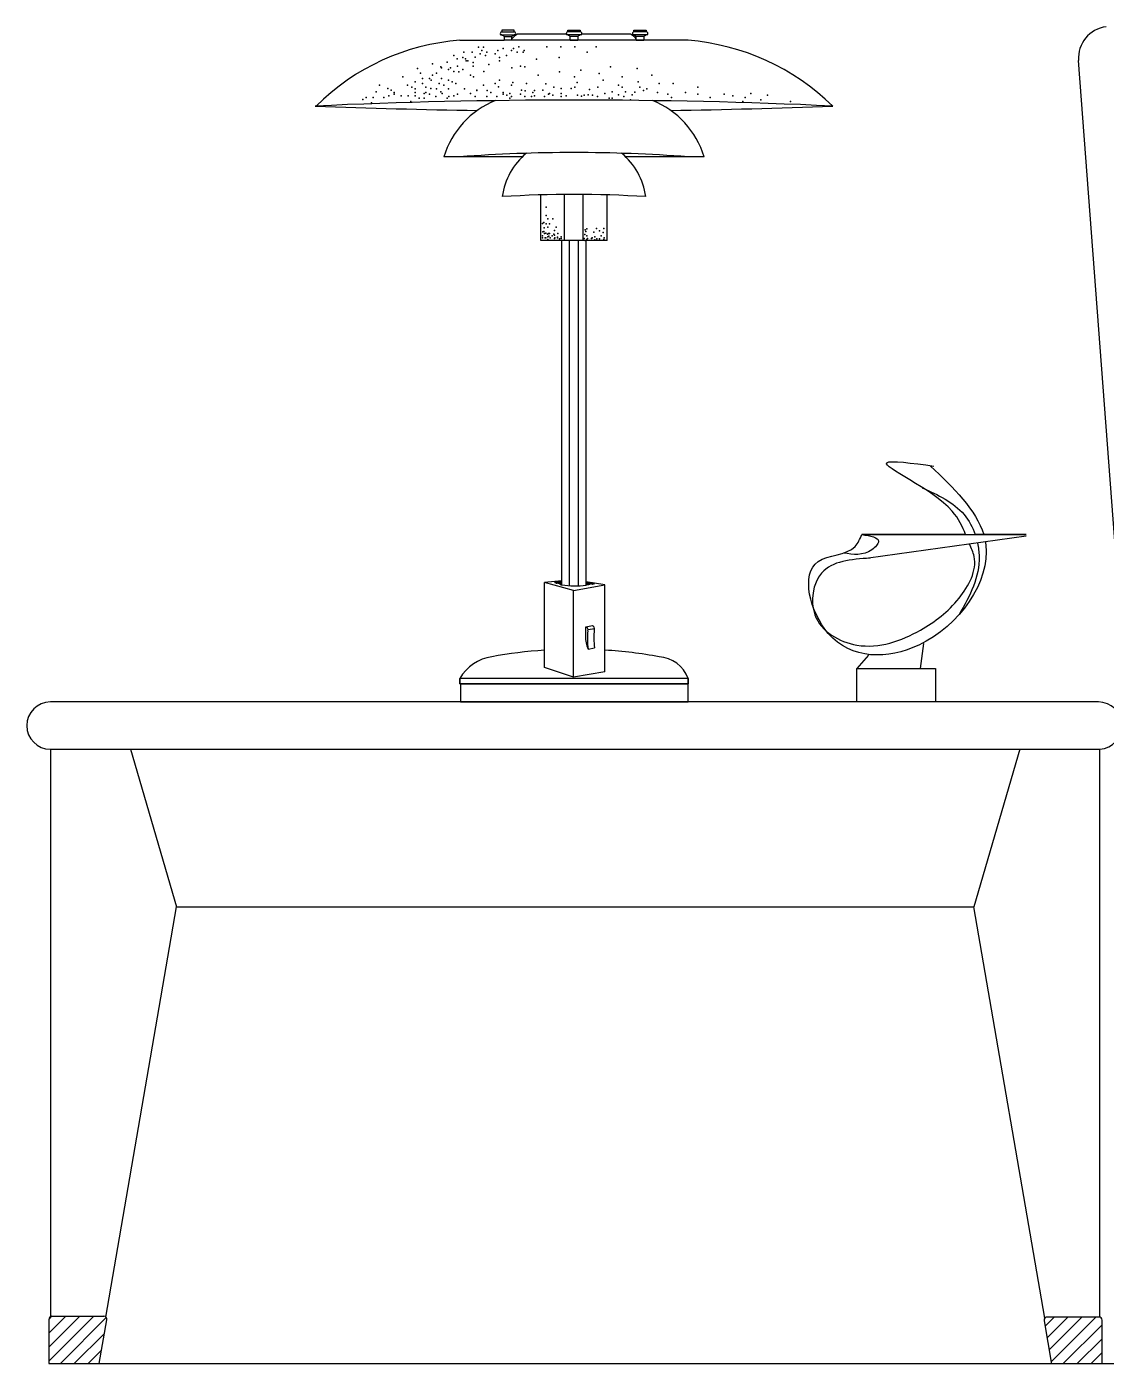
# Model space of a CAD drawing. Header units: millimetres. Extents: x 6388 to 59789, y -18725 to 8137.
# Drawn here: x 55827 to 56512, y -1777 to -928 of the extents above; entities that cross this region are included whole.
import ezdxf

# ---------------------------------------------------------------- set-up
doc = ezdxf.new("R2010")
doc.units = ezdxf.units.MM
doc.styles.get("Standard").update_dxf_attribs({"font": 'arial.ttf'})

# ---------------------------------------------------------------- blocks, each defined once
blk = doc.blocks.new('A$C544B0AC2')
for p, q in [((300.77, 844.02), (309.99, 844.02)), ((309.32, 846.87), (301.45, 846.87)), ((301.45, 846.87), (301.45, 846.01)), ((301.45, 846.01), (309.32, 846.01)), ((302.96, 842.91), (302.96, 840.58)), ((302.96, 842.91), (307.81, 842.91)), ((307.81, 840.58), (307.81, 842.91)), ((309.32, 846.01), (309.32, 846.87)), ((342.41, 844.44), (311.4, 844.44)), ((351.92, 844.02), (342.7, 844.02)), ((343.38, 846.01), (343.38, 846.87)), ((343.38, 846.87), (351.24, 846.87)), ((351.24, 846.01), (343.38, 846.01)), ((349.73, 842.91), (344.88, 842.91)), ((344.88, 840.58), (344.88, 842.91)), ((349.73, 842.91), (349.73, 840.58)), ((351.24, 846.87), (351.24, 846.01)), ((383.14, 844.44), (352.21, 844.44)), ((393.84, 844.02), (384.63, 844.02)), ((385.3, 846.01), (385.3, 846.87)), ((385.3, 846.87), (393.17, 846.87)), ((393.17, 846.01), (385.3, 846.01)), ((391.66, 842.91), (386.81, 842.91)), ((386.81, 840.58), (386.81, 842.91)), ((391.66, 842.91), (391.66, 840.58)), ((393.17, 846.87), (393.17, 846.01)), ((274.85, 840.58), (302.96, 840.58)), ((307.81, 840.58), (302.96, 840.58)), ((419.69, 840.58), (307.81, 840.58)), ((344.88, 840.58), (349.73, 840.58)), ((386.81, 840.58), (391.66, 840.58)), ((696.9, 438.59), (667.44, 827.77)), ((314.46, 766.59), (264.66, 766.59)), ((429.88, 766.59), (380.08, 766.59)), ((326.31, 713.45), (326.31, 742.28)), ((341.28, 713.45), (341.28, 742.64)), ((353.01, 713.45), (353.01, 742.64)), ((368.23, 713.45), (368.23, 742.28)), ((344.48, 713.45), (326.31, 713.45)), ((339.54, 494.91), (339.54, 713.45)), ((344.48, 494.28), (344.48, 713.45)), ((368.23, 713.45), (344.48, 713.45)), ((350.05, 494.22), (350.05, 713.45)), ((354.99, 494.73), (354.99, 713.45)), ((529.92, 526.69), (634.12, 526.69)), ((595.79, 526.69), (529.92, 526.69)), ((634.12, 526.69), (601.86, 526.69)), ((634.12, 525.63), (534.17, 511.82)), ((339.54, 497.35), (328.46, 496.41)), ((346.92, 491.19), (328.46, 496.41)), ((328.46, 442.37), (328.46, 496.41)), ((346.92, 491.19), (366.93, 494.79)), ((366.93, 494.79), (354.99, 496.76)), ((366.93, 439.66), (366.93, 494.92)), ((346.92, 436.2), (346.92, 491.19)), ((354.5, 468.01), (354.5, 462.09)), ((358.92, 468.72), (354.7, 467.99)), ((360.27, 466.91), (356.17, 466.2)), ((356.27, 454.09), (360.28, 454.8)), ((534.17, 450.21), (526.73, 441.71)), ((567.13, 441.71), (569.26, 457.64)), ((346.92, 436.2), (328.46, 442.37)), ((526.73, 441.71), (567.13, 441.71)), ((526.73, 441.71), (576.7, 441.71)), ((526.73, 420.46), (526.73, 441.71)), ((576.7, 441.71), (576.7, 420.46)), ((274.85, 432.03), (274.85, 435.42)), ((419.69, 435.41), (274.85, 435.41)), ((274.85, 435.41), (274.85, 432.03)), ((366.93, 439.66), (346.92, 436.2)), ((419.69, 432.03), (419.69, 435.41)), ((419.69, 435.41), (419.69, 432.03)), ((274.85, 432.03), (419.69, 432.03)), ((419.69, 432.03), (275.31, 432.03)), ((275.31, 432.03), (275.31, 420.46)), ((419.69, 420.46), (419.69, 432.03)), ((680, 420.46), (15, 420.46)), ((275.31, 420.46), (419.69, 420.46)), ((15, 390.46), (681, 390.46)), ((15, 390.46), (15, 30.2)), ((65.88, 390.46), (95, 290.46)), ((630.12, 390.46), (601, 290.46)), ((681, 29.89), (681, 390.5)), ((50.09, 30), (95, 290.46)), ((95, 290.46), (601, 290.46)), ((646.03, 29.31), (601, 290.46)), ((14, 28.48), (15.98, 30.46)), ((14, 19.64), (24.82, 30.46)), ((14, 10.8), (33.66, 30.46)), ((14, 1.96), (42.5, 30.46)), ((14, 28.46), (14, 0.46)), ((16, 30.46), (48.81, 30.46)), ((21.34, 0.46), (50.46, 29.59)), ((46.01, 0.46), (50.78, 28.12)), ((645.57, 27.66), (650.34, 0)), ((646.16, 24.24), (651.91, 30)), ((647.46, 16.7), (660.75, 30)), ((680.35, 30), (647.54, 30)), ((648.76, 9.16), (669.59, 30)), ((650.06, 1.62), (678.43, 30)), ((682.35, 0), (682.35, 28)), ((30.18, 0.46), (49.31, 19.6)), ((657.73, 0.46), (682.35, 25.08)), ((39.01, 0.46), (47.47, 8.92)), ((666.57, 0.46), (682.35, 16.24)), ((14, 0.46), (3076, 0.46)), ((675.41, 0.46), (682.35, 7.4))]:
    blk.add_line(p, q)
for centre, radius, start, end in [((301.7, 844.78), 1.25, 101.61539, 217.78568), ((300.54, 840.83), 3.19, 40.68563, 86.90757), ((317.59, 833.32), 12.73, 119.12076, 140.23048), ((310.23, 840.83), 3.19, 93.09243, 139.31437), ((309.06, 844.78), 1.25, 322.21432, 78.38461), ((343.63, 844.78), 1.25, 101.61539, 217.78568), ((342.47, 840.83), 3.19, 40.68563, 86.90757), ((352.15, 840.83), 3.19, 93.09243, 139.31437), ((350.99, 844.78), 1.25, 322.21432, 78.38461), ((376.95, 833.32), 12.73, 39.21496, 60.87924), ((385.55, 844.78), 1.25, 101.61519, 217.78575), ((384.39, 840.83), 3.19, 40.68563, 86.90757), ((394.08, 840.83), 3.19, 93.09243, 139.31437), ((392.92, 844.78), 1.25, 322.21425, 78.38481), ((687.39, 829.28), 20, 96.8225, 184.3282), ((285.82, 696.15), 144.84, 94.3429, 134.85667), ((407.91, 693.11), 147.93, 45.59453, 85.43164), ((347.27, -2754.48), 3557.06, 87.35502, 92.64498), ((357.89, 5299.03), 4503.62, 267.77598, 269.08334), ((318.26, 750.29), 56.02, 111.80609, 163.08229), ((376.28, 750.29), 56.02, 16.91771, 68.19391), ((336.65, 5299.03), 4503.62, 270.91666, 272.22402), ((347.27, -214.95), 984.22, 85.78037, 94.21963), ((345.72, 734.98), 44.46, 130.15475, 171.82868), ((348.82, 734.98), 44.46, 8.17132, 49.84525), ((347.27, -16.11), 758.78, 86.55783, 93.44217), ((347.81, 540.07), 45.91, 259.62281, 278.99673), ((354.5, 466.34), 1.67, 335.64638, 90), ((358.61, 467.08), 1.67, 335.64638, 79.36582), ((373.54, 462.09), 19.03, 180.01454, 204.85912), ((400.74, 460.8), 44.98, 173.81659, 188.58342), ((412.62, 461.27), 52.74, 174.42387, 187.04512), ((348.2, 155.83), 298.13, 93.79798, 100.26136), ((348.2, 155.83), 298.13, 79.73864, 86.39797), ((299.21, 421.37), 28.12, 98.40642, 150.02094), ((399.81, 428.04), 21.2, 20.34562, 85.92866), ((15, 405.46), 15, 90, 270), ((680, 405.46), 15, 273.82255, 90), ((16, 28.46), 2, 90, 180), ((48.81, 28.46), 2, 350.21759, 90), ((647.54, 28), 2, 90, 189.78241), ((680.35, 28), 2, 0, 90)]:
    blk.add_arc(centre, radius, start, end)
for points, knots in [([(595.79, 526.69), (593.72, 531.79), (585.01, 551.83), (523.85, 577.25), (561.76, 572.12), (575.64, 570.24)], [136.132183, 136.132183, 136.132183, 136.132183, 147.226606, 180.988529, 200.496136, 200.496136, 200.496136, 200.496136]), ([(568.2, 556.43), (578.14, 551.94), (592.62, 545.39), (600.24, 531.37), (601.86, 526.69)], [0, 0, 0, 0, 20.62058, 30.054702, 30.054702, 30.054702, 30.054702]), ([(608.35, 522.07), (608.45, 521.49), (611.93, 497.63), (577.25, 447.6), (504.77, 446.94), (487.43, 515.13), (524.04, 513.2), (528.73, 523.96), (529.92, 526.69)], [38.626641, 38.626641, 38.626641, 38.626641, 39.881801, 89.959295, 127.798824, 157.940855, 174.456676, 180.055182, 180.055182, 180.055182, 180.055182]), ([(535.23, 511.82), (523.17, 510.95), (501.05, 509.36), (494.66, 470.57), (529.96, 450.09), (565.68, 463.22), (591.89, 483.13), (604.65, 506.74), (599.39, 518.12), (598.28, 520.68)], [0, 0, 0, 0, 21.09917, 38.676394, 60.076876, 87.213349, 107.936622, 126.385163, 131.817526, 131.817526, 131.817526, 131.817526]), ([(603.35, 521.38), (603.96, 518.55), (605.87, 502.41), (598.58, 487.86), (591.73, 476.04)], [33.559119, 33.559119, 33.559119, 33.559119, 39.068987, 64.646446, 64.646446, 64.646446, 64.646446])]:
    blk.add_open_spline(points, degree=3, knots=knots)
blk.add_open_spline([(573.51, 570.24), (588.02, 556.41), (602.53, 542.58), (607.27, 526.69)], degree=3)
blk.add_spline([(529.92, 526.69), (540.55, 522.44), (536.3, 517.13), (518.22, 515)], degree=3)
for p in [(277.32, 833.02), (282.55, 833.02), (286.74, 836.16), (288.88, 834.16), (289.89, 836.16), (291.98, 833.02), (298.9, 834.16), (302.24, 835.27), (307.69, 834.06), (308.92, 835.27), (311.14, 833.04), (312.26, 836.38), (315.02, 833.02), (315.6, 834.16), (330.07, 836.38), (338.98, 836.38), (347.88, 836.38), (355.67, 833.04), (361.24, 836.38), (257.42, 825.69), (266.84, 826.74), (271.03, 830.93), (273.13, 828.83), (273.29, 824.15), (276.63, 829.71), (278.37, 828.83), (278.86, 827.48), (279.97, 827.48), (283.31, 826.37), (283.31, 824.15), (284.65, 829.88), (287.76, 831.93), (291.1, 830.82), (293.33, 825.26), (297.22, 831.97), (300.01, 829.71), (300.01, 827.48), (304.46, 830.82), (313.37, 824.15), (323.39, 828.6), (337.86, 829.71), (238.57, 817.32), (247.99, 822.55), (249.91, 819.7), (251.14, 816.28), (255.48, 816.36), (256.59, 815.25), (257.42, 818.37), (259.93, 819.7), (262.66, 823.6), (263.27, 823.03), (263.27, 816.36), (267.73, 821.92), (267.73, 815.25), (268.84, 823.03), (271.07, 820.81), (274.18, 820.46), (276.63, 821.92), (281.51, 818.37), (283.6, 817.32), (289.99, 820.81), (300.01, 815.25), (307.8, 823.03), (316.07, 823.6), (324.45, 818.37), (338.06, 820.46), (347.49, 817.32), (351.68, 821.51), (363.2, 819.42), (365.69, 815.25), (370.53, 823.6), (377.86, 817.32), (387.29, 822.55), (396.71, 818.37), (221.81, 807.91), (223.9, 812.09), (229.14, 810), (231.24, 808.95), (233.21, 807.46), (241.71, 812.09), (244.35, 810.8), (246.57, 814.14), (246.57, 809.69), (246.57, 809.69), (246.57, 807.46), (251.03, 813.03), (252.18, 806.86), (253.25, 810.8), (253.25, 807.46), (256.37, 810), (259.93, 809.69), (261.61, 813.14), (262.66, 807.91), (263.7, 806.86), (264.75, 812.09), (267.73, 809.69), (269.99, 814.18), (272.18, 813.03), (277.75, 809.69), (281.51, 806.86), (285.54, 808.58), (285.7, 808.95), (289.89, 812.09), (292.22, 808.58), (294.44, 807.46), (297.22, 813.14), (299.31, 811.05), (302.24, 807.46), (306.64, 806.86), (307.69, 812.09), (308.42, 813.7), (313.97, 808.95), (316.26, 808.48), (317.12, 813.14), (321.16, 807.46), (322.28, 808.58), (327.59, 808.95), (329.32, 812.83), (331.78, 806.86), (334.52, 810.8), (339.11, 810), (339.11, 806.86), (345.39, 810), (347.88, 810.8), (349.36, 813.7), (357.2, 809.35), (362.35, 810.8), (366.78, 806.74), (371.58, 807.91), (375.49, 811.96), (377.94, 810.8), (379.96, 807.91), (385.94, 807.61), (387.96, 814.14), (389.07, 810.8), (391.3, 808.58), (393.53, 809.69), (400.21, 807.46), (401.32, 813.03), (410.23, 813.03), (418.02, 807.46), (425.81, 810.8), (459.55, 806.86), (213.17, 803.02), (215.4, 804.13), (218.74, 800.79), (219.85, 804.13), (226.53, 804.13), (229.87, 805.24), (233.21, 806.35), (237.67, 805.24), (242.12, 805.24), (243.8, 801.63), (246.57, 805.24), (249.04, 803.72), (252.18, 803.72), (255.48, 806.35), (259.51, 804.77), (266.84, 803.72), (267.89, 804.77), (271.07, 805.24), (273.29, 806.35), (284.65, 804.77), (291.98, 804.77), (298.26, 804.77), (302.24, 806.35), (304.55, 805.81), (306.64, 803.72), (307.69, 804.77), (313.37, 806.35), (316.07, 804.77), (320.26, 804.77), (322.28, 805.24), (328.64, 804.77), (331.18, 806.35), (333.87, 805.81), (339.11, 804.77), (342.32, 805.24), (349.58, 805.81), (351.97, 805), (353.77, 805.81), (356.33, 805.87), (359.01, 805.81), (362.15, 804.77), (369.48, 803.72), (371.58, 803.72), (375.49, 805.87), (378.91, 804.77), (383.1, 802.68), (384.2, 805.87), (406.89, 806.35), (409.11, 804.13), (425.81, 806.35), (433.6, 804.13), (442.51, 806.35), (448.08, 805.24), (454.32, 801.63), (455.87, 804.13), (465.84, 802.68), (470.03, 805.81), (484.69, 801.63), (329.66, 734.53), (327.37, 724.17), (328.04, 724.84), (329.66, 729.3), (329.66, 724.07), (330.71, 727.21), (330.71, 721.97), (331.76, 724.07), (333.85, 727.21), (335.95, 721.97), (327.37, 716.48), (327.37, 715.15), (327.57, 718.84), (328.04, 719.16), (328.38, 721.5), (328.62, 717.79), (329.05, 715.15), (329.38, 718.15), (329.38, 715.15), (330.38, 717.49), (330.71, 715.7), (330.72, 714.14), (331.05, 717.82), (331.39, 716.15), (331.76, 717.79), (332.06, 715.15), (333.39, 716.48), (334.4, 717.49), (334.9, 719.88), (334.9, 716.74), (334.9, 714.65), (335.07, 715.15), (336.74, 715.48), (336.74, 715.15), (337, 717.79), (338.08, 714.48), (339.08, 714.81), (339.09, 715.7), (353.8, 714.81), (354.13, 717.15), (354.46, 720.16), (354.46, 713.48), (354.8, 719.16), (355.47, 720.83), (355.47, 716.48), (355.47, 714.14), (355.8, 714.81), (358.48, 714.81), (358.81, 715.15), (359.82, 718.82), (360.49, 715.82), (360.49, 713.81), (361.49, 721.16), (361.82, 714.48), (363.5, 719.49), (363.5, 714.48), (363.5, 714.48), (364.5, 716.48), (365.84, 718.49), (366.17, 721.16), (366.17, 714.14), (366.51, 715.15), (335.22, 496.39), (335.66, 496.39), (336.26, 496.69), (336.26, 496.25), (336.26, 495.95), (336.55, 496.39), (337, 496.54), (337.14, 496.39), (337.14, 496.1), (337.14, 495.8), (337.74, 496.54), (337.74, 495.8), (337.88, 496.1), (338.03, 495.95), (338.18, 496.54), (338.18, 495.51), (338.33, 495.8), (338.77, 495.21), (338.92, 496.54), (338.92, 496.39), (338.92, 495.95), (338.92, 495.51), (338.92, 495.51), (339.22, 494.77), (355.06, 494.91), (355.36, 496.1), (355.36, 495.36), (355.5, 495.06), (355.65, 495.65), (355.95, 495.8), (356.1, 495.06), (356.25, 496.1), (356.25, 495.8), (356.39, 495.65), (356.39, 495.06), (356.54, 495.21), (356.84, 495.65), (357.13, 495.8), (357.28, 495.21), (357.58, 495.8), (358.17, 495.8), (358.76, 495.8), (358.76, 495.36), (359.95, 495.51)]:
    blk.add_point(p)
at = {"width": 0.8, "flags": 9}
for tag, p, height in [('YSIZE', (1329.85, 1639.11), 0.00875), ('XSIZE', (1329.85, 1639.11), 0.00875), ('YSIZE', (1452.93, 1624.34), 0.00525), ('XSIZE', (1452.93, 1624.34), 0.00525), ('YSIZE', (1329.85, 1320.45), 0.00875), ('XSIZE', (1329.85, 1320.45), 0.00875), ('YSIZE', (1452.93, 1305.68), 0.00525), ('XSIZE', (1452.93, 1305.68), 0.00525)]:
    blk.add_attdef(tag, p, '', height=height, dxfattribs=at)
at = {"text_generation_flag": 4, "width": 0.8, "flags": 9}
for tag, p, height in [('YSIZE', (1761.15, 1639.11), 0.00875), ('XSIZE', (1761.15, 1639.11), 0.00875), ('YSIZE', (1638.07, 1624.34), 0.00525), ('XSIZE', (1638.07, 1624.34), 0.00525), ('YSIZE', (1761.15, 1320.45), 0.00875), ('XSIZE', (1761.15, 1320.45), 0.00875), ('YSIZE', (1638.07, 1305.68), 0.00525), ('XSIZE', (1638.07, 1305.68), 0.00525)]:
    blk.add_attdef(tag, p, '', height=height, rotation=180, dxfattribs=at)

msp = doc.modelspace()

# ---------------------------------------------------------------- block references
msp.add_blockref('A$C544B0AC2', (55826.85, -1776.95))

doc.saveas('drawing.dxf')
